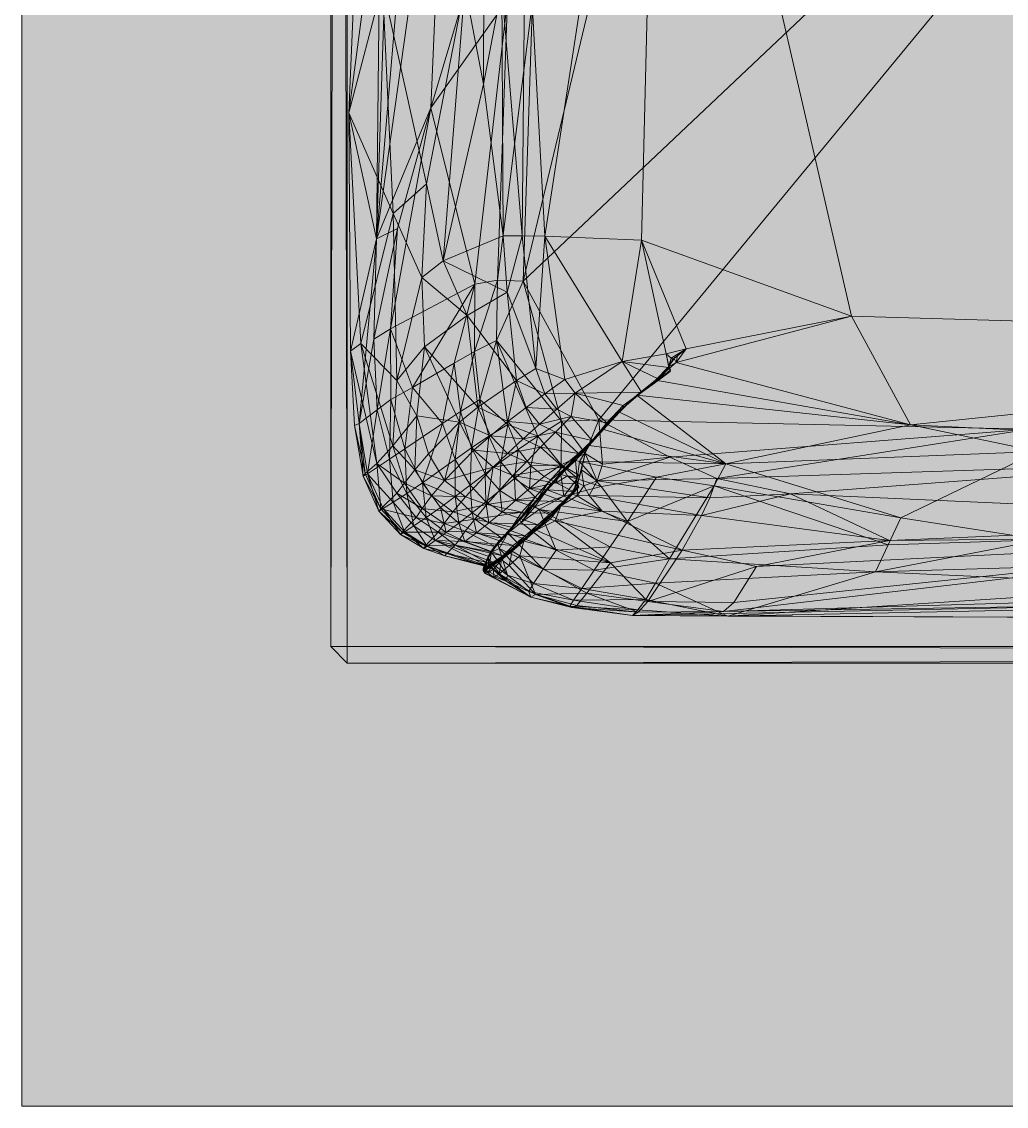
# Model space of a CAD drawing. Header units: millimetres. Extents: x 1.3 to 27.5, y 1.1 to 13.6.
# Drawn here: x 11.2393 to 11.4294, y 7.8497 to 8.059 of the extents above; entities that cross this region are included whole.
import ezdxf

# ---------------------------------------------------------------- set-up
doc = ezdxf.new("R2010")
doc.units = ezdxf.units.MM
doc.layers.get('0').update_dxf_attribs({"lineweight": 5})
doc.layers.add('U-00-Mueble-General', color=251, linetype='Continuous', lineweight=9)

# ---------------------------------------------------------------- blocks, each defined once
blk = doc.blocks.new('EQ-MUE-cama 2p')
blk.add_hatch(color=255).paths.add_polyline_path([(0.8, 0.05), (0.8, 1.95), (-0.8, 1.95), (-0.8, 0.05)])
blk.add_lwpolyline([(0.8, 0.05), (0.8, 1.95), (-0.8, 1.95), (-0.8, 0.05)], close=True)
blk = doc.blocks.new('cm3d07')
at = {"color": 28, "true_color": 0x2e150a}
mesh = blk.add_polyface(dxfattribs=at)
corners = [(89.647, -99.989, 28.135), (-97.915, -99.589, 28.535), (89.647, -99.989, 20.494), (-98.315, -99.589, 20.494), (-98.315, 120.3, 28.535), (90.047, 120.3, 20.094), (90.047, 79.208, 28.135), (-98.315, 79.208, 20.494), (-97.915, 79.208, 28.535), (89.647, 79.208, 20.094), (-177.915, 120.3, 28.535), (-177.915, 129.274, 28.535), (-177.915, 128.874, 0.113), (-177.915, 120.3, 20.094), (-177.915, 79.208, 20.494), (-177.915, 79.608, 28.535), (169.647, 120.3, 20.094), (169.647, 129.274, 20.494), (169.647, 120.3, 28.535), (169.647, 79.208, 28.135), (169.647, 79.608, 20.094), (90.047, 129.274, 88.135), (-98.315, 129.274, 88.135), (-178.315, 128.874, 88.135), (-177.915, 120.3, 88.135), (-98.315, 120.3, 88.135), (90.047, 120.3, 88.135), (170.047, 120.7, 88.135), (169.647, 129.274, 88.135), (90.047, -99.589, 28.135), (89.647, -99.589, 28.535), (-98.315, -99.589, 28.135), (-97.915, -99.989, 28.135), (89.647, -99.589, 20.094), (90.047, -99.589, 20.494), (90.047, 128.874, 0.113), (-97.915, -99.589, 20.094), (-97.915, -99.989, 20.494), (-98.315, 128.874, 0.113), (90.047, 79.608, 28.535), (89.647, 79.208, 28.535), (-98.315, 79.608, 20.094), (-97.915, 79.208, 20.094), (-98.315, 79.608, 28.535), (-98.315, 79.208, 28.135), (90.047, 79.608, 20.094), (90.047, 79.208, 20.494), (-178.315, 120.7, 28.535), (-178.315, 120.3, 28.135), (-178.315, 128.874, 20.494), (-178.315, 120.3, 20.494), (-178.315, 79.608, 20.494), (-177.915, 79.608, 20.094), (-178.315, 79.608, 28.135), (-177.915, 79.208, 28.135), (170.047, 120.3, 20.494), (169.647, 128.874, 0.113), (170.047, 128.874, 28.535), (170.047, 120.3, 28.135), (170.047, 120.7, 28.535), (170.047, 79.608, 28.135), (169.647, 79.608, 28.535), (170.047, 79.608, 20.494), (169.647, 79.208, 20.494), (90.047, 128.874, 88.535), (-98.315, 128.874, 88.535), (-177.915, 128.874, 88.535), (-177.915, 129.274, 88.135), (-177.915, 120.7, 88.535), (-178.315, 120.7, 88.135), (-98.315, 120.7, 88.535), (90.047, 120.7, 88.535), (169.647, 120.7, 88.535), (169.647, 120.3, 88.135), (169.647, 128.874, 88.535), (170.047, 128.874, 88.135), (90.047, 120.3, 0.413), (-98.315, 120.3, 0.413), (-177.915, 120.6, 0.113), (-178.315, 120.3, 0.937), (-178.315, 128.874, 0.513), (-177.915, 129.274, 0.513), (-98.315, 129.274, 0.513), (90.047, 129.274, 0.513), (169.647, 129.274, 0.513), (170.047, 128.874, 0.513), (170.047, 120.3, 0.937), (169.647, 120.3, 0.464), (90.047, 120.6, 0.113), (-98.315, 120.6, 0.113), (-177.915, 120.3, 0.464), (-178.315, 120.6, 0.513), (170.047, 120.6, 0.513), (169.647, 120.6, 0.113), (65.723, -62.665, 0.04), (60.023, -62.365, 0.04), (65.423, -62.365, 20.04), (59.723, -62.665, 20.04), (65.423, -68.365, 0.04), (59.723, -68.065, 0.04), (65.423, -68.365, 20.04), (59.723, -68.065, 20.04), (-68.852, -68.365, 0.04), (-74.552, -68.065, 0.04), (-74.252, -62.365, 0.04), (-68.552, -62.665, 0.04), (-68.552, -68.065, 20.04), (-68.852, -62.365, 20.04), (-74.552, -62.665, 20.04), (-74.252, -68.365, 20.04)]
mesh.append_faces([[corners[k] for k in face] for face in [(0, 29, 30), (1, 31, 32), (2, 33, 34), (3, 36, 37), (6, 39, 40), (7, 41, 42), (8, 43, 44), (9, 45, 46), (10, 47, 48), (12, 80, 81), (14, 51, 52), (15, 53, 54), (84, 85, 56), (18, 58, 59), (19, 60, 61), (20, 62, 63), (23, 66, 67), (24, 68, 69), (27, 72, 73), (28, 74, 75)]], dxfattribs={"color": 28})
mesh.append_faces([[corners[k] for k in face] for face in [(17, 92, 85)]], dxfattribs={"vtx0": -1, "color": 28})
mesh.append_faces([[corners[k] for k in face] for face in [(50, 80, 79)]], dxfattribs={"vtx0": -1, "vtx1": -1, "color": 28})
mesh.append_faces([[corners[k] for k in face] for face in [(49, 50, 47), (55, 17, 58), (39, 18, 8), (41, 13, 9), (49, 11, 82), (21, 82, 22), (82, 21, 83), (17, 55, 92), (98, 99, 95), (98, 95, 94), (100, 96, 97), (100, 97, 101), (94, 95, 97), (97, 96, 94), (102, 103, 104), (102, 104, 105), (106, 107, 108), (106, 108, 109), (105, 104, 108), (108, 107, 105)]], dxfattribs={"vtx0": -1, "vtx1": -1, "vtx2": -1, "color": 28})
mesh.append_faces([[corners[k] for k in face] for face in [(40, 8, 1), (50, 48, 47), (57, 59, 58), (48, 50, 51), (4, 43, 8), (5, 45, 9), (55, 58, 60), (70, 65, 66), (38, 89, 78), (13, 41, 52), (43, 4, 10), (88, 35, 56), (64, 71, 72), (18, 39, 61), (45, 5, 16), (82, 11, 67), (11, 47, 69), (59, 57, 75), (38, 82, 83), (83, 35, 38), (82, 38, 12), (35, 83, 84), (64, 21, 22), (22, 65, 64), (65, 22, 67), (25, 70, 68), (70, 25, 26), (26, 71, 70), (71, 26, 73), (21, 64, 74), (50, 49, 80), (21, 17, 84), (88, 76, 77), (77, 89, 88), (89, 77, 90), (76, 88, 93)]], dxfattribs={"vtx0": -1, "vtx2": -1, "color": 28})
mesh.append_faces([[corners[k] for k in face] for face in [(36, 42, 9), (11, 49, 47), (64, 65, 70), (70, 71, 64), (38, 35, 88), (88, 89, 38), (17, 57, 58), (18, 4, 8), (40, 39, 8), (13, 5, 9), (42, 41, 9), (57, 17, 21), (67, 22, 82), (10, 4, 25), (4, 18, 26), (26, 25, 4), (73, 26, 18), (21, 28, 57), (5, 13, 77), (77, 76, 5), (90, 77, 13), (79, 90, 13), (82, 81, 49), (84, 83, 21), (55, 16, 87), (16, 5, 76), (76, 87, 16)]], dxfattribs={"vtx1": -1, "vtx2": -1, "color": 28})
mesh.append_faces([[corners[k] for k in face] for face in [(1, 30, 40), (9, 33, 36), (34, 46, 6), (6, 29, 34), (32, 37, 2), (2, 0, 32), (51, 53, 48), (60, 62, 55), (3, 31, 44), (44, 7, 3), (66, 68, 70), (78, 12, 38), (7, 44, 54), (54, 14, 7), (10, 15, 43), (56, 93, 88), (72, 74, 64), (6, 46, 63), (63, 19, 6), (16, 20, 45), (69, 23, 11), (25, 24, 10), (75, 27, 59), (30, 29, 6), (6, 40, 30), (1, 32, 0), (0, 30, 1), (33, 2, 37), (37, 36, 33), (36, 3, 7), (7, 42, 36), (29, 0, 2), (2, 34, 29), (3, 37, 32), (32, 31, 3), (8, 44, 31), (31, 1, 8), (9, 46, 34), (34, 33, 9), (80, 12, 78), (78, 91, 80), (50, 13, 52), (52, 51, 50), (51, 14, 54), (54, 53, 51), (53, 15, 10), (10, 48, 53), (12, 81, 82), (41, 7, 14), (14, 52, 41), (44, 43, 15), (15, 54, 44), (92, 93, 56), (56, 85, 92), (58, 18, 61), (61, 60, 58), (60, 19, 63), (63, 62, 60), (62, 20, 16), (16, 55, 62), (84, 56, 35), (39, 6, 19), (19, 61, 39), (46, 45, 20), (20, 63, 46), (67, 66, 65), (66, 23, 69), (69, 68, 66), (68, 24, 25), (73, 72, 71), (72, 27, 75), (75, 74, 72), (74, 28, 21), (23, 67, 11), (47, 10, 24), (24, 69, 47), (18, 59, 27), (27, 73, 18), (28, 75, 57), (13, 50, 79), (80, 91, 79), (81, 80, 49), (85, 84, 17), (55, 86, 92), (87, 86, 55), (90, 78, 89), (78, 90, 79), (79, 91, 78), (92, 86, 87), (87, 93, 92), (93, 87, 76), (98, 94, 96), (96, 100, 98), (95, 99, 101), (101, 97, 95), (99, 98, 100), (100, 101, 99), (102, 105, 107), (107, 106, 102), (104, 103, 109), (109, 108, 104), (103, 102, 106), (106, 109, 103)]], dxfattribs={"vtx2": -1, "color": 28})
at = {"color": 250, "true_color": 0x1c2122}
mesh = blk.add_polyface(dxfattribs=at)
corners = [(76.067, -19.141, 54.504), (64.406, -19.107, 53.766), (82.586, -40.116, 53.833), (53.991, -45.236, 53.747), (54.001, -13.818, 54.622), (54.01, -8.596, 54.153), (20.698, -18.506, 54.154), (50.384, -8.567, 54.735), (50.398, -3.356, 54.339), (50.37, -13.781, 54.441), (39.249, -24.032, 53.81), (9.664, -23.689, 54.734), (9.756, -13.339, 54.469), (6.275, 2.108, 54.142), (-1.103, -8.26, 55.065), (84.342, -29.639, 53.125), (83.49, -24.392, 53.482), (83.23, -3.456, 53.443), (83.141, 6.989, 53.496), (84.874, -50.505, 52.91), (84.918, -40.118, 52.902), (85.404, -29.647, 52.302), (84.953, -24.396, 52.771), (84.918, -19.154, 52.881), (84.743, -8.685, 52.927), (85.197, -3.458, 52.53), (85.382, -40.123, 52.437), (86.155, -29.661, 51.222), (85.401, -19.157, 52.462), (85.333, -13.919, 52.515), (85.641, -3.46, 52.016), (83.404, -19.453, 27.463), (85.177, -30.037, 27.756), (85.048, -45.905, 27.777), (85.697, -40.623, 28.06), (85.779, -30.034, 28.02), (85.791, -24.738, 28.027), (86.228, -19.443, 28.428), (85.494, -8.878, 28.119), (83.315, -51.167, 27.436), (-52.539, 43.888, 26.999), (82.292, -66.461, 27.353), (61.638, -92.044, 27.354)]
mesh.append_faces([[corners[k] for k in face] for face in [(0, 1, 2), (1, 3, 2), (10, 3, 4), (10, 11, 3), (8, 12, 6), (13, 12, 8), (22, 16, 15), (15, 21, 22), (24, 16, 23), (16, 24, 17), (25, 17, 24), (26, 27, 21), (40, 41, 42)]], dxfattribs={"vtx0": -1, "vtx1": -1, "vtx2": -1, "color": 250})
mesh.append_faces([[corners[k] for k in face] for face in [(9, 6, 10), (6, 12, 11), (15, 16, 2), (0, 16, 17), (2, 19, 20), (21, 15, 20), (16, 22, 23), (26, 20, 19), (20, 26, 21), (21, 27, 28), (22, 21, 28), (28, 23, 22), (29, 24, 23), (23, 28, 29), (24, 29, 25), (32, 35, 34), (35, 32, 36), (31, 36, 32), (31, 37, 36)]], dxfattribs={"vtx0": -1, "vtx2": -1, "color": 250})
mesh.append_faces([[corners[k] for k in face] for face in [(1, 4, 3), (7, 6, 9), (4, 9, 10), (10, 6, 11), (2, 16, 0), (17, 18, 0), (20, 15, 2), (39, 31, 33), (39, 41, 40), (31, 39, 40)]], dxfattribs={"vtx1": -1, "vtx2": -1, "color": 250})
mesh.append_faces([[corners[k] for k in face] for face in [(4, 1, 5), (6, 7, 8), (5, 8, 7), (9, 4, 5), (5, 7, 9), (13, 14, 12), (25, 29, 30), (31, 32, 33), (34, 33, 32), (31, 38, 37)]], dxfattribs={"vtx2": -1, "color": 250})
mesh = blk.add_polyface(dxfattribs=at)
corners = [(82.948, -75.103, 53.947), (61.098, -70.145, 53.794), (61.113, -74.486, 54.31), (84.405, -83.134, 53.659), (84.18, -93.522, 53.679), (84.781, -65.496, 52.692), (76.148, -60.788, 54.318), (85.218, -79.027, 53.025), (85.594, -90.675, 53.395), (84.934, -74.781, 52.898), (85.176, -70.222, 52.313), (84.236, -70.264, 53.115), (85.967, -88.898, 53.075), (87.089, -86.512, 51.396), (86.595, -74.813, 50.499), (85.18, -65.489, 52.307), (85.51, -65.494, 51.82), (85.85, -70.247, 51.219), (85.82, -65.505, 51.177), (86.144, -65.52, 50.347), (86.979, -74.855, 49.48), (87.718, -89.717, 50.518), (87.265, -70.409, 46.921), (88.805, -90.51, 46.844), (88.63, -79.355, 38.886), (88.225, -70.722, 40.526), (88.196, -79.232, 32.606), (88.68, -79.169, 34.044), (88.913, -90.409, 35.797), (88.954, -79.178, 35.627), (88.914, -66.118, 33.975), (89.073, -66.072, 35.52), (87.737, -83.031, 31.332), (87.847, -86.846, 31.369), (87.074, -82.832, 30.323), (85.991, -71.008, 28.484), (84.94, -82.92, 28.041), (86.542, -86.235, 29.436), (85.365, -75.444, 28.014), (84.301, -86.005, 27.696), (84.614, -79.54, 27.825), (82.292, -66.461, 27.353), (81.679, -87.428, 27.359), (61.638, -92.044, 27.354), (88.899, -92.706, 37.415)]
mesh.append_faces([[corners[k] for k in face] for face in [(9, 14, 10), (15, 5, 10), (17, 10, 14), (32, 34, 26)]], dxfattribs={"vtx0": -1, "vtx1": -1, "vtx2": -1, "color": 250})
mesh.append_faces([[corners[k] for k in face] for face in [(3, 2, 4), (2, 3, 0), (7, 3, 8), (7, 0, 3), (0, 7, 9), (0, 9, 11), (0, 11, 5), (12, 13, 14), (14, 7, 12), (14, 9, 7), (16, 15, 10), (18, 16, 10), (10, 17, 18), (19, 18, 17), (20, 13, 21), (23, 24, 25), (26, 27, 28), (27, 29, 28), (29, 27, 30), (34, 32, 33), (35, 30, 26), (36, 39, 40), (39, 42, 41), (43, 41, 42), (25, 22, 20), (29, 24, 44), (24, 29, 31)]], dxfattribs={"vtx0": -1, "vtx2": -1, "color": 250})
mesh.append_faces([[corners[k] for k in face] for face in [(11, 10, 5), (17, 22, 19), (38, 26, 34), (25, 20, 23)]], dxfattribs={"vtx1": -1, "vtx2": -1, "color": 250})
mesh.append_faces([[corners[k] for k in face] for face in [(0, 1, 2), (5, 6, 0), (10, 11, 9), (20, 14, 13), (14, 20, 22), (22, 17, 14), (30, 31, 29), (26, 30, 27), (32, 26, 33), (36, 34, 37), (34, 36, 38), (26, 38, 35), (36, 40, 38), (41, 38, 40), (40, 39, 41), (41, 35, 38), (25, 24, 31)]], dxfattribs={"vtx2": -1, "color": 250})
mesh = blk.add_polyface(dxfattribs=at)
corners = [(80.83, -95.348, 53.383), (61.113, -74.486, 54.31), (71.149, -93.024, 53.541), (84.18, -93.522, 53.679), (64.409, -93.197, 53.047), (82.768, -92.956, 27.562), (79.846, -92.49, 27.436), (82.589, -91.894, 27.464), (83.586, -92.603, 27.728), (83.223, -92.154, 27.574), (84.301, -86.005, 27.696), (82.799, -91.654, 27.467), (81.679, -87.428, 27.359), (82.468, -91.413, 27.421), (61.638, -92.044, 27.354), (83.206, -92.056, 27.586), (82.913, -91.831, 27.514), (82.973, -91.793, 27.517), (82.636, -91.619, 27.432), (82.698, -91.7, 27.439), (82.712, -91.733, 27.445), (82.691, -91.774, 27.452), (82.914, -91.823, 27.489), (83.009, -91.796, 27.517), (83.22, -92.12, 27.578), (83.228, -92.088, 27.584), (83.557, -92.564, 27.732), (83.54, -92.526, 27.734), (83.95, -93.003, 27.957), (83.922, -92.967, 27.958), (82.899, -91.837, 27.482), (83.572, -92.595, 27.729), (83.973, -93.027, 27.955), (83.508, -92.495, 27.735), (83.881, -92.936, 27.958), (83.831, -92.933, 27.958), (83.994, -93.024, 27.953)]
mesh.append_faces([[corners[k] for k in face] for face in [(0, 1, 2), (13, 7, 6), (13, 6, 12), (7, 22, 16)]], dxfattribs={"vtx0": -1, "vtx1": -1, "vtx2": -1, "color": 250})
mesh.append_faces([[corners[k] for k in face] for face in [(1, 0, 3), (1, 4, 2), (12, 6, 14), (15, 16, 17), (13, 20, 21), (13, 21, 7), (22, 23, 17), (22, 17, 16), (22, 24, 25), (24, 22, 30)]], dxfattribs={"vtx0": -1, "vtx2": -1, "color": 250})
mesh.append_faces([[corners[k] for k in face] for face in [(5, 6, 7), (10, 11, 12), (13, 18, 20), (24, 26, 27), (29, 27, 26), (28, 26, 31), (9, 31, 26), (15, 5, 16), (19, 18, 11)]], dxfattribs={"vtx1": -1, "vtx2": -1, "color": 250})
mesh.append_faces([[corners[k] for k in face] for face in [(8, 9, 10), (11, 10, 9), (11, 13, 12), (18, 19, 20), (7, 21, 22), (25, 23, 22), (27, 25, 24), (26, 28, 29), (5, 7, 16), (20, 19, 30), (31, 32, 28), (26, 24, 9), (30, 9, 24), (25, 15, 23), (15, 25, 27), (27, 33, 15), (33, 27, 29), (29, 34, 33), (5, 15, 33), (33, 34, 35), (15, 17, 23), (21, 20, 30), (30, 22, 21), (8, 36, 32), (32, 31, 8), (8, 31, 9), (18, 13, 11), (9, 30, 11), (11, 30, 19)]], dxfattribs={"vtx2": -1, "color": 250})
mesh = blk.add_polyface(dxfattribs=at)
corners = [(84.18, -93.522, 53.679), (85.08, -91.805, 53.609), (84.405, -83.134, 53.659), (85.652, -93.56, 53.265), (86.001, -93.758, 52.95), (86.058, -90.844, 53.065), (85.594, -90.675, 53.395), (85.967, -88.898, 53.075), (85.218, -79.027, 53.025), (86.385, -93.437, 52.533), (87.324, -91.509, 51.33), (86.489, -91.045, 52.617), (87.089, -86.512, 51.396), (87.718, -89.717, 50.518), (88.565, -92.342, 48.177), (87.627, -93.238, 50.379), (88.588, -90.261, 48.234), (86.979, -74.855, 49.48), (88.805, -90.51, 46.844), (88.818, -92.575, 46.791), (88.899, -92.706, 37.415), (88.63, -79.355, 38.886), (88.122, -92.151, 32.895), (88.515, -92.388, 34.342), (88.25, -93.93, 34.394), (88.762, -92.578, 35.862), (88.913, -90.409, 35.797), (87.847, -86.846, 31.369), (88.196, -79.232, 32.606), (87.24, -93.247, 31.697), (86.63, -92.833, 30.63), (87.533, -91.816, 31.596), (87.807, -93.633, 32.97), (87.198, -86.538, 30.278), (87.074, -82.832, 30.323), (85.564, -92.132, 29.066), (85.787, -93.468, 29.841), (85.772, -90.735, 28.936), (86.542, -86.235, 29.436), (85.243, -90.454, 28.399), (85.182, -93.984, 29.211), (84.798, -93.753, 28.677), (84.416, -93.405, 28.265), (84.94, -82.92, 28.041), (84.301, -86.005, 27.696), (83.586, -92.603, 27.728), (88.954, -79.178, 35.627), (83.994, -93.024, 27.953)]
mesh.append_faces([[corners[k] for k in face] for face in [(3, 4, 5), (10, 14, 13), (39, 45, 44)]], dxfattribs={"vtx0": -1, "vtx1": -1, "vtx2": -1, "color": 250})
mesh.append_faces([[corners[k] for k in face] for face in [(5, 6, 3), (1, 3, 6), (6, 5, 7), (6, 7, 8), (4, 9, 11), (12, 7, 11), (14, 10, 15), (18, 17, 16), (18, 20, 21), (22, 26, 23), (26, 22, 27), (35, 30, 36), (30, 35, 37), (37, 31, 30), (31, 37, 33), (39, 35, 40), (40, 41, 39), (45, 39, 47)]], dxfattribs={"vtx0": -1, "vtx2": -1, "color": 250})
mesh.append_faces([[corners[k] for k in face] for face in [(11, 5, 4), (11, 10, 12), (13, 12, 10), (16, 13, 14), (28, 26, 27), (39, 44, 43), (19, 20, 18)]], dxfattribs={"vtx1": -1, "vtx2": -1, "color": 250})
mesh.append_faces([[corners[k] for k in face] for face in [(0, 1, 2), (6, 2, 1), (9, 10, 11), (5, 11, 7), (13, 16, 17), (18, 16, 14), (14, 19, 18), (22, 23, 24), (25, 23, 26), (29, 30, 31), (32, 29, 31), (31, 22, 32), (33, 27, 31), (22, 31, 27), (27, 33, 34), (33, 37, 38), (33, 38, 34), (41, 42, 39), (39, 37, 35), (39, 38, 37), (38, 39, 43), (20, 25, 26), (20, 26, 46), (47, 39, 42)]], dxfattribs={"vtx2": -1, "color": 250})
mesh = blk.add_polyface(dxfattribs=at)
corners = [(86.385, -93.437, 52.533), (86.614, -94.572, 51.914), (87.324, -91.509, 51.33), (87.627, -93.238, 50.379), (87.109, -95.33, 50.308), (87.46, -95.427, 49.258), (88.363, -93.809, 48.112), (88.391, -95.052, 46.693), (88.565, -92.342, 48.177), (88.66, -94.05, 46.73), (88.704, -94.17, 45.271), (88.459, -95.165, 45.238), (88.818, -92.575, 46.791), (88.319, -95.209, 37.413), (88.674, -94.224, 37.438), (88.25, -93.93, 34.394), (88.533, -94.13, 35.898), (88.124, -95.095, 35.874), (87.78, -94.864, 34.379), (87.807, -93.633, 32.97), (87.323, -94.553, 32.983), (88.122, -92.151, 32.895), (88.515, -92.388, 34.342), (88.762, -92.578, 35.862), (87.24, -93.247, 31.697), (86.339, -94.962, 31.752), (86.63, -92.833, 30.63), (86.02, -94.368, 30.725), (88.899, -92.706, 37.415), (86.815, -95.027, 51.194), (86.53, -94.722, 51.918), (86.505, -94.694, 51.918), (86.787, -95.001, 51.195), (86.238, -94.426, 52.485), (86.22, -94.398, 52.481), (86.553, -94.73, 51.917), (86.256, -94.436, 52.488), (86.84, -95.033, 51.192), (86.752, -94.98, 51.196), (86.47, -94.672, 51.918), (86.189, -94.375, 52.477), (86.427, -94.682, 51.917), (86.71, -94.992, 51.196), (86.579, -94.695, 51.915)]
mesh.append_faces([[corners[k] for k in face] for face in [(0, 1, 2), (1, 0, 36)]], dxfattribs={"vtx0": -1, "vtx1": -1, "vtx2": -1, "color": 250})
mesh.append_faces([[corners[k] for k in face] for face in [(30, 35, 36), (36, 33, 30), (29, 37, 35), (35, 30, 29), (38, 32, 31), (31, 39, 38), (39, 31, 34), (34, 40, 39), (4, 3, 37), (1, 37, 3), (37, 1, 43)]], dxfattribs={"vtx0": -1, "vtx2": -1, "color": 250})
mesh.append_faces([[corners[k] for k in face] for face in [(4, 5, 3), (6, 3, 5), (9, 10, 12), (28, 12, 10), (29, 30, 31), (31, 32, 29), (30, 33, 34), (34, 31, 30)]], dxfattribs={"vtx1": -1, "vtx2": -1, "color": 250})
mesh.append_faces([[corners[k] for k in face] for face in [(1, 3, 2), (5, 7, 6), (3, 6, 8), (9, 6, 7), (10, 9, 7), (7, 11, 10), (6, 9, 12), (12, 8, 6), (11, 13, 14), (15, 16, 17), (17, 18, 15), (19, 15, 18), (18, 20, 19), (15, 19, 21), (16, 15, 22), (22, 23, 16), (24, 19, 20), (20, 25, 24), (26, 24, 25), (25, 27, 26), (14, 10, 11), (10, 14, 28), (16, 14, 13), (13, 17, 16), (14, 16, 23), (23, 28, 14), (41, 39, 40), (42, 38, 39), (39, 41, 42), (35, 43, 36), (43, 35, 37), (36, 43, 1)]], dxfattribs={"vtx2": -1, "color": 250})
mesh = blk.add_polyface(dxfattribs=at)
corners = [(85.251, -93.434, 53.479), (85.08, -91.805, 53.609), (84.18, -93.522, 53.679), (85.291, -95.164, 52.907), (85.266, -94.428, 53.221), (84.573, -94.991, 53.237), (85.543, -94.836, 52.908), (85.652, -93.56, 53.265), (85.787, -93.468, 29.841), (85.6, -94.04, 29.881), (85.182, -93.984, 29.211), (85.564, -92.132, 29.066), (85.527, -94.276, 53.145), (85.561, -94.069, 53.236), (85.522, -93.988, 53.295), (84.993, -93.852, 53.478), (85.389, -93.938, 53.354), (85.7, -94.55, 52.89), (85.356, -94.34, 29.896), (85.723, -94.671, 30.738), (85.677, -94.728, 30.737), (85.31, -94.398, 29.894), (84.994, -94.012, 29.216), (84.751, -93.754, 28.68), (85.113, -94.089, 29.215), (85.082, -94.051, 29.216), (84.72, -93.718, 28.681), (85.475, -94.418, 29.894), (85.444, -94.379, 29.895), (85.809, -94.709, 30.738), (85.723, -94.072, 53.041), (85.526, -95.594, 30.719), (84.837, -94.926, 29.185), (85.189, -95.269, 29.869), (85.701, -94.027, 53.174), (85.841, -94.748, 30.736), (85.501, -94.436, 29.893), (85.138, -94.107, 29.214), (84.776, -93.773, 28.679), (84.679, -93.684, 28.682), (85.042, -94.016, 29.217), (85.403, -94.344, 29.896), (85.77, -94.675, 30.738), (85.726, -94.041, 53.139), (85.162, -94.083, 29.212), (84.798, -93.753, 28.677), (85.775, -93.881, 53.155)]
mesh.append_faces([[corners[k] for k in face] for face in [(15, 14, 16)]], dxfattribs={"vtx0": -1, "color": 250})
mesh.append_faces([[corners[k] for k in face] for face in [(15, 4, 14)]], dxfattribs={"vtx0": -1, "vtx1": -1, "vtx2": -1, "color": 250})
mesh.append_faces([[corners[k] for k in face] for face in [(7, 1, 0), (8, 9, 10), (4, 12, 13), (4, 13, 14), (32, 21, 33), (39, 26, 25), (25, 40, 39), (40, 25, 28), (28, 41, 40), (41, 28, 29), (16, 46, 7), (9, 36, 44)]], dxfattribs={"vtx0": -1, "vtx2": -1, "color": 250})
mesh.append_faces([[corners[k] for k in face] for face in [(0, 15, 7)]], dxfattribs={"vtx1": -1, "color": 250})
mesh.append_faces([[corners[k] for k in face] for face in [(17, 12, 4), (23, 24, 25), (25, 26, 23), (24, 27, 28), (28, 25, 24), (29, 28, 27), (13, 12, 30), (35, 27, 36), (37, 36, 27), (27, 24, 37), (38, 37, 24), (24, 23, 38), (41, 42, 19), (15, 16, 7)]], dxfattribs={"vtx1": -1, "vtx2": -1, "color": 250})
mesh.append_faces([[corners[k] for k in face] for face in [(0, 1, 2), (3, 4, 5), (4, 3, 6), (8, 10, 11), (4, 6, 17), (18, 19, 20), (20, 21, 18), (22, 18, 21), (21, 20, 31), (16, 14, 34), (30, 12, 17), (32, 22, 21), (19, 18, 41), (40, 41, 18), (18, 22, 40), (39, 40, 22), (14, 13, 43), (36, 37, 44), (45, 44, 37), (37, 38, 45), (16, 34, 46), (44, 10, 9), (10, 44, 45)]], dxfattribs={"vtx2": -1, "color": 250})
mesh = blk.add_polyface(dxfattribs=at)
corners = [(84.214, -94.425, 53.483), (84.18, -93.522, 53.679), (80.83, -95.348, 53.383), (84.993, -93.852, 53.478), (85.251, -93.434, 53.479), (67.713, -94.969, 52.404), (71.149, -93.024, 53.541), (64.409, -93.197, 53.047), (74.089, -95.12, 53.031), (84.573, -94.991, 53.237), (85.266, -94.428, 53.221), (83.884, -95.276, 28.623), (83.552, -94.824, 28.238), (83.92, -94.535, 28.245), (84.281, -94.949, 28.639), (84.473, -94.565, 28.655), (84.837, -94.926, 29.185), (84.641, -95.349, 29.163), (84.096, -94.185, 28.254), (61.638, -92.044, 27.354), (71.146, -95.287, 28.099), (64.96, -95.125, 28.048), (79.745, -94.823, 27.862), (83.205, -94.344, 27.94), (82.937, -95.039, 28.232), (82.768, -92.956, 27.562), (83.538, -94.089, 27.945), (79.846, -92.49, 27.436), (83.95, -93.003, 27.957), (84.371, -93.398, 28.268), (84.339, -93.362, 28.269), (83.922, -92.967, 27.958), (84.751, -93.754, 28.68), (84.72, -93.718, 28.681), (84.395, -93.418, 28.266), (84.776, -93.773, 28.679), (83.973, -93.027, 27.955), (83.881, -92.936, 27.958), (84.298, -93.331, 28.269), (84.679, -93.684, 28.682), (84.994, -94.012, 29.216), (84.251, -93.328, 28.269), (83.831, -92.933, 27.958), (83.508, -92.495, 27.735), (84.416, -93.405, 28.265), (84.798, -93.753, 28.677), (83.994, -93.024, 27.953)]
mesh.append_faces([[corners[k] for k in face] for face in [(19, 20, 21), (20, 19, 22), (24, 22, 23), (22, 25, 23), (27, 22, 19), (22, 27, 25), (33, 39, 38), (26, 42, 41)]], dxfattribs={"vtx0": -1, "vtx2": -1, "color": 250})
mesh.append_faces([[corners[k] for k in face] for face in [(3, 0, 10), (28, 29, 30), (29, 32, 33), (33, 30, 29), (34, 35, 32), (32, 29, 34), (36, 34, 29)]], dxfattribs={"vtx1": -1, "vtx2": -1, "color": 250})
mesh.append_faces([[corners[k] for k in face] for face in [(0, 1, 2), (1, 0, 3), (1, 3, 4), (5, 6, 7), (6, 5, 8), (8, 2, 6), (0, 9, 10), (11, 12, 13), (13, 14, 11), (15, 16, 17), (17, 14, 15), (18, 15, 14), (14, 13, 18), (23, 12, 24), (12, 23, 26), (26, 13, 12), (26, 18, 13), (25, 26, 23), (30, 31, 28), (29, 28, 36), (37, 31, 30), (30, 38, 37), (38, 30, 33), (40, 16, 15), (15, 39, 40), (39, 15, 18), (18, 41, 39), (41, 18, 26), (26, 43, 42), (43, 26, 25), (39, 41, 38), (37, 38, 41), (41, 42, 37), (44, 45, 35), (35, 34, 44), (46, 44, 34), (34, 36, 46)]], dxfattribs={"vtx2": -1, "color": 250})
mesh = blk.add_polyface(dxfattribs=at)
corners = [(85.6, -94.04, 29.881), (85.787, -93.468, 29.841), (86.02, -94.368, 30.725), (86.63, -92.833, 30.63), (85.836, -95.194, 52.481), (85.7, -94.55, 52.89), (85.543, -94.836, 52.908), (85.773, -94.015, 53.037), (85.723, -94.072, 53.041), (85.905, -94.138, 52.859), (85.677, -94.728, 30.737), (85.723, -94.671, 30.738), (86.092, -95.004, 31.756), (86.047, -95.058, 31.755), (85.475, -94.418, 29.894), (85.841, -94.748, 30.736), (85.809, -94.709, 30.738), (86.169, -95.04, 31.754), (86.238, -94.426, 52.485), (85.956, -94.178, 52.895), (85.961, -94.152, 52.874), (86.22, -94.398, 52.481), (85.726, -94.041, 53.139), (85.8, -94.024, 53.07), (85.804, -94.006, 53.044), (85.561, -94.069, 53.236), (85.961, -94.185, 52.907), (85.701, -94.027, 53.174), (86.256, -94.436, 52.488), (85.87, -94.765, 30.735), (86.239, -95.097, 31.752), (85.501, -94.436, 29.893), (85.77, -94.675, 30.738), (85.403, -94.344, 29.896), (86.133, -95.009, 31.755), (86.189, -94.375, 52.477), (85.943, -94.13, 52.863), (86.147, -94.383, 52.476), (86.125, -95.532, 51.917), (86.427, -94.682, 51.917), (85.522, -93.988, 53.295), (85.775, -93.881, 53.155), (86.01, -94.044, 52.91), (86.001, -93.758, 52.95), (85.652, -93.56, 53.265), (86.385, -93.437, 52.533), (86.282, -95.069, 31.752), (86.339, -94.962, 31.752)]
mesh.append_faces([[corners[k] for k in face] for face in [(0, 1, 2), (25, 8, 23), (9, 5, 4)]], dxfattribs={"vtx0": -1, "vtx1": -1, "vtx2": -1, "color": 250})
mesh.append_faces([[corners[k] for k in face] for face in [(2, 1, 3), (4, 5, 6), (18, 28, 26), (15, 29, 30), (16, 32, 33), (32, 16, 17), (17, 34, 32), (35, 21, 20), (5, 9, 8), (9, 36, 24), (36, 9, 37), (11, 32, 34), (34, 12, 11), (43, 44, 41), (45, 43, 42), (2, 29, 31), (31, 0, 2)]], dxfattribs={"vtx0": -1, "vtx2": -1, "color": 250})
mesh.append_faces([[corners[k] for k in face] for face in [(22, 25, 23)]], dxfattribs={"vtx1": -1, "color": 250})
mesh.append_faces([[corners[k] for k in face] for face in [(14, 15, 16), (17, 16, 15), (20, 21, 18), (8, 7, 23), (31, 29, 15), (42, 28, 45), (46, 29, 2)]], dxfattribs={"vtx1": -1, "vtx2": -1, "color": 250})
mesh.append_faces([[corners[k] for k in face] for face in [(7, 8, 9), (10, 11, 12), (12, 13, 10), (18, 19, 20), (19, 22, 23), (23, 20, 19), (7, 24, 23), (19, 26, 27), (27, 22, 19), (26, 19, 18), (20, 36, 35), (36, 20, 23), (23, 24, 36), (4, 37, 9), (38, 39, 37), (24, 7, 9), (37, 35, 36), (35, 37, 39), (22, 27, 40), (41, 42, 43), (27, 26, 42), (42, 41, 27), (28, 42, 26), (2, 47, 46)]], dxfattribs={"vtx2": -1, "color": 250})
mesh = blk.add_polyface(dxfattribs=at)
corners = [(80.83, -95.348, 53.383), (80.806, -95.967, 53.06), (82.268, -95.988, 53.02), (84.214, -94.425, 53.483), (84.295, -95.718, 52.926), (84.573, -94.991, 53.237), (82.813, -97.009, 52.037), (82.534, -96.52, 52.59), (80.903, -96.51, 52.618), (83.686, -96.396, 52.536), (83.974, -96.857, 51.983), (84.855, -96.593, 51.938), (84.575, -96.175, 52.493), (81.987, -98.548, 49.539), (83.401, -98.015, 50.51), (84.27, -97.291, 51.286), (84.876, -98.202, 49.416), (82.234, -98.953, 48.348), (79.565, -98.382, 49.54), (83.939, -98.868, 48.293), (83.692, -98.539, 49.494), (84.266, -99.303, 45.475), (79.809, -98.884, 48.368), (84.084, -97.915, 32.845), (84.804, -98.494, 35.658), (83.232, -98.392, 34.102), (82.419, -97.727, 31.591), (80.743, -97.794, 31.496), (79.2, -98.483, 33.974), (80.34, -97.28, 30.524), (81.663, -96.699, 29.784), (84.237, -96.884, 30.666), (83.232, -95.506, 28.616), (83.873, -96.439, 29.812), (84.223, -95.715, 29.145), (84.561, -96.137, 29.834), (81.099, -95.734, 28.606), (79.738, -95.368, 28.146), (82.937, -95.039, 28.232), (83.884, -95.276, 28.623), (83.552, -94.824, 28.238), (84.281, -94.949, 28.639), (82.521, -99.515, 42.248), (84.312, -99.419, 43.895), (85.474, -99.158, 42.223), (82.334, -99.261, 38.809), (85.236, -98.878, 38.871)]
mesh.append_faces([[corners[k] for k in face] for face in [(3, 2, 5), (42, 21, 22), (25, 45, 28)]], dxfattribs={"vtx0": -1, "vtx1": -1, "vtx2": -1, "color": 250})
mesh.append_faces([[corners[k] for k in face] for face in [(0, 1, 2), (2, 3, 0), (1, 8, 7), (8, 13, 14), (23, 24, 25), (25, 26, 23), (27, 25, 28), (30, 26, 27), (25, 27, 26), (26, 30, 33), (36, 37, 38), (21, 42, 43), (45, 25, 24)]], dxfattribs={"vtx0": -1, "vtx2": -1, "color": 250})
mesh.append_faces([[corners[k] for k in face] for face in [(4, 5, 2), (43, 42, 44), (42, 45, 46), (24, 46, 45)]], dxfattribs={"vtx1": -1, "vtx2": -1, "color": 250})
mesh.append_faces([[corners[k] for k in face] for face in [(6, 7, 8), (7, 2, 1), (9, 4, 2), (2, 7, 9), (10, 9, 7), (7, 6, 10), (9, 10, 11), (4, 9, 12), (14, 6, 8), (15, 10, 6), (6, 14, 15), (16, 15, 14), (17, 13, 18), (13, 17, 19), (19, 20, 13), (20, 14, 13), (14, 20, 16), (21, 17, 22), (21, 19, 17), (27, 29, 30), (23, 26, 31), (32, 33, 30), (33, 31, 26), (34, 35, 33), (33, 32, 34), (36, 30, 29), (38, 32, 36), (30, 36, 32), (39, 34, 32), (40, 39, 32), (32, 38, 40), (34, 39, 41)]], dxfattribs={"vtx2": -1, "color": 250})
mesh = blk.add_polyface(dxfattribs=at)
corners = [(84.573, -94.991, 53.237), (84.295, -95.718, 52.926), (84.894, -95.47, 52.907), (85.291, -95.164, 52.907), (84.855, -96.593, 51.938), (84.575, -96.175, 52.493), (83.686, -96.396, 52.536), (85.193, -95.887, 52.474), (85.479, -96.266, 51.917), (85.884, -95.908, 51.915), (85.593, -95.552, 52.476), (85.836, -95.194, 52.481), (85.543, -94.836, 52.908), (86.125, -95.532, 51.917), (85.758, -96.629, 51.215), (86.421, -96.575, 50.335), (86.159, -96.246, 51.206), (86.403, -95.857, 51.201), (86.396, -97.042, 34.288), (86.033, -96.739, 32.937), (86.223, -96.225, 32.932), (85.646, -97.245, 32.93), (84.91, -96.539, 30.696), (85.323, -96.07, 30.713), (85.526, -95.594, 30.719), (84.561, -96.137, 29.834), (84.237, -96.884, 30.666), (83.873, -96.439, 29.812), (84.223, -95.715, 29.145), (84.641, -95.349, 29.163), (84.989, -95.722, 29.854), (85.189, -95.269, 29.869), (84.837, -94.926, 29.185), (84.281, -94.949, 28.639), (86.047, -95.058, 31.755), (86.092, -95.004, 31.756), (86.447, -95.33, 32.947), (86.409, -95.377, 32.946), (85.841, -94.748, 30.736), (86.203, -95.078, 31.753), (86.169, -95.04, 31.754), (86.507, -95.363, 32.942), (85.677, -94.728, 30.737), (85.31, -94.398, 29.894), (86.239, -95.097, 31.752), (86.595, -95.423, 32.944), (86.133, -95.009, 31.755), (86.477, -95.335, 32.945), (86.147, -94.383, 52.476), (86.427, -94.682, 51.917), (86.282, -95.069, 31.752), (85.87, -94.765, 30.735)]
mesh.append_faces([[corners[k] for k in face] for face in [(34, 20, 24), (39, 44, 45), (44, 39, 38), (46, 40, 41), (41, 47, 46), (35, 46, 47), (47, 36, 35), (50, 44, 51)]], dxfattribs={"vtx0": -1, "vtx2": -1, "color": 250})
mesh.append_faces([[corners[k] for k in face] for face in [(19, 23, 20), (24, 20, 23), (38, 39, 40), (41, 40, 39), (34, 37, 20)]], dxfattribs={"vtx1": -1, "vtx2": -1, "color": 250})
mesh.append_faces([[corners[k] for k in face] for face in [(0, 1, 2), (0, 2, 3), (4, 5, 6), (7, 2, 1), (1, 5, 7), (8, 7, 5), (5, 4, 8), (7, 8, 9), (9, 10, 7), (2, 7, 10), (10, 3, 2), (11, 12, 3), (3, 10, 11), (13, 11, 10), (10, 9, 13), (14, 8, 4), (15, 16, 14), (8, 14, 16), (16, 9, 8), (17, 13, 9), (9, 16, 17), (18, 19, 20), (21, 22, 23), (25, 22, 26), (26, 27, 25), (25, 28, 29), (29, 30, 25), (22, 25, 30), (30, 23, 22), (31, 24, 23), (23, 30, 31), (32, 31, 30), (30, 29, 32), (33, 29, 28), (34, 35, 36), (36, 37, 34), (34, 24, 42), (24, 31, 43), (48, 11, 13), (49, 13, 17)]], dxfattribs={"vtx2": -1, "color": 250})
mesh = blk.add_polyface(dxfattribs=at)
corners = [(86.664, -96.173, 50.324), (86.403, -95.857, 51.201), (86.159, -96.246, 51.206), (86.409, -95.377, 32.946), (86.447, -95.33, 32.947), (86.768, -95.624, 34.292), (86.203, -95.078, 31.753), (86.544, -95.401, 32.942), (86.507, -95.363, 32.942), (86.846, -95.693, 34.284), (86.805, -95.654, 34.283), (87.098, -95.927, 35.743), (87.056, -95.888, 35.742), (87.254, -96.05, 37.282), (87.321, -95.61, 49.262), (87.083, -95.326, 50.309), (87.055, -95.301, 50.311), (86.815, -95.027, 51.194), (86.787, -95.001, 51.195), (86.577, -96.516, 34.283), (86.223, -96.225, 32.932), (87.109, -95.33, 50.308), (86.84, -95.033, 51.192), (86.913, -95.719, 34.29), (87.176, -95.955, 35.752), (86.595, -95.423, 32.944), (86.477, -95.335, 32.945), (86.784, -95.629, 34.287), (87.041, -95.863, 35.747), (87.241, -96.025, 37.286), (87.02, -95.282, 50.312), (87.257, -95.57, 49.264), (86.752, -94.98, 51.196), (86.71, -94.992, 51.196), (86.427, -94.682, 51.917), (86.978, -95.296, 50.312), (86.902, -96.476, 49.281), (87.215, -95.585, 49.265), (87.036, -95.858, 35.753), (87.239, -96.023, 37.292), (87.28, -95.927, 35.764), (86.659, -95.396, 32.947), (86.239, -95.097, 31.752), (86.282, -95.069, 31.752), (87.323, -94.553, 32.983), (86.339, -94.962, 31.752)]
mesh.append_faces([[corners[k] for k in face] for face in [(10, 8, 7), (26, 8, 10)]], dxfattribs={"vtx0": -1, "vtx1": -1, "vtx2": -1, "color": 250})
mesh.append_faces([[corners[k] for k in face] for face in [(15, 21, 22), (22, 17, 15), (9, 23, 24), (24, 11, 9), (7, 25, 23), (23, 9, 7), (25, 7, 6), (10, 27, 26), (27, 10, 12), (12, 28, 27), (28, 12, 13), (13, 29, 28), (16, 30, 31), (30, 16, 18), (18, 32, 30), (5, 27, 28), (28, 38, 5), (4, 26, 27), (27, 5, 4), (38, 28, 29), (29, 39, 38), (42, 43, 41)]], dxfattribs={"vtx0": -1, "vtx2": -1, "color": 250})
mesh.append_faces([[corners[k] for k in face] for face in [(6, 7, 8), (7, 9, 10), (9, 11, 12), (12, 10, 9), (13, 12, 11), (14, 15, 16), (15, 17, 18), (18, 16, 15), (19, 20, 3), (5, 19, 3)]], dxfattribs={"vtx1": -1, "vtx2": -1, "color": 250})
mesh.append_faces([[corners[k] for k in face] for face in [(0, 1, 2), (3, 4, 5), (1, 33, 34), (33, 1, 0), (0, 35, 33), (35, 0, 36), (36, 37, 35), (19, 5, 38), (30, 32, 33), (33, 35, 30), (31, 30, 35), (35, 37, 31), (40, 24, 23), (25, 41, 23), (41, 25, 42), (23, 41, 44), (45, 44, 41), (41, 43, 45)]], dxfattribs={"vtx2": -1, "color": 250})
mesh = blk.add_polyface(dxfattribs=at)
corners = [(88.459, -95.165, 45.238), (88.391, -95.052, 46.693), (87.895, -95.924, 46.691), (87.986, -96.053, 45.23), (88.319, -95.209, 37.413), (88.071, -95.759, 40.515), (87.78, -94.864, 34.379), (88.124, -95.095, 35.874), (87.28, -95.927, 35.764), (87.888, -96.267, 43.683), (87.923, -95.721, 37.362), (87.098, -95.927, 35.743), (87.297, -96.088, 37.283), (87.254, -96.05, 37.282), (87.386, -96.131, 38.868), (87.676, -96.106, 46.703), (87.524, -95.872, 48.055), (87.493, -95.85, 48.057), (87.642, -96.084, 46.706), (87.321, -95.61, 49.262), (87.292, -95.587, 49.264), (87.055, -95.301, 50.311), (87.349, -95.613, 49.26), (87.109, -95.33, 50.308), (87.083, -95.326, 50.309), (87.555, -95.873, 48.053), (87.719, -96.107, 46.699), (87.176, -95.955, 35.752), (87.375, -96.111, 37.291), (87.241, -96.025, 37.286), (87.371, -96.109, 38.872), (87.613, -96.071, 46.706), (87.459, -95.834, 48.058), (87.257, -95.57, 49.264), (87.116, -96.757, 48.081), (87.215, -95.585, 49.265), (87.239, -96.023, 37.292), (87.366, -96.112, 38.877), (87.783, -96.059, 46.695), (87.46, -95.427, 49.258), (87.69, -95.686, 48.05), (87.69, -96.183, 40.484), (87.602, -96.148, 38.883), (87.808, -96.244, 42.091), (87.323, -94.553, 32.983), (86.913, -95.719, 34.29)]
mesh.append_faces([[corners[k] for k in face] for face in [(0, 9, 5), (11, 27, 28), (28, 12, 11), (29, 13, 14), (14, 30, 29), (31, 18, 17), (17, 32, 31), (32, 17, 20), (20, 33, 32), (33, 20, 21), (36, 29, 30), (30, 37, 36)]], dxfattribs={"vtx0": -1, "vtx2": -1, "color": 250})
mesh.append_faces([[corners[k] for k in face] for face in [(4, 0, 5), (11, 12, 13), (14, 13, 12), (15, 16, 17), (17, 18, 15), (16, 19, 20), (20, 17, 16), (21, 20, 19), (22, 23, 24), (24, 19, 22), (25, 22, 19), (19, 16, 25), (26, 25, 16), (41, 42, 5), (43, 41, 5), (10, 5, 42), (22, 25, 40), (2, 40, 25), (8, 10, 28), (42, 28, 10)]], dxfattribs={"vtx1": -1, "vtx2": -1, "color": 250})
mesh.append_faces([[corners[k] for k in face] for face in [(0, 1, 2), (2, 3, 0), (6, 7, 8), (0, 3, 9), (7, 4, 10), (10, 8, 7), (5, 10, 4), (16, 15, 26), (34, 32, 35), (32, 33, 35), (25, 26, 38), (27, 8, 28), (39, 40, 1), (2, 1, 40), (44, 6, 45), (8, 45, 6), (9, 43, 5), (40, 39, 22), (23, 22, 39), (3, 2, 38), (25, 38, 2)]], dxfattribs={"vtx2": -1, "color": 250})
mesh = blk.add_polyface(dxfattribs=at)
corners = [(80.806, -95.967, 53.06), (80.83, -95.348, 53.383), (74.089, -95.12, 53.031), (67.713, -94.969, 52.404), (64.379, -95.362, 51.741), (70.957, -95.881, 51.921), (74.038, -95.727, 52.559), (80.903, -96.51, 52.618), (67.74, -97.189, 49.286), (76.65, -97.574, 50.485), (81.987, -98.548, 49.539), (70.969, -98.139, 48.237), (79.809, -98.884, 48.368), (79.565, -98.382, 49.54), (82.234, -98.953, 48.348), (70.969, -98.598, 46.895), (67.782, -98.15, 46.781), (70.972, -98.792, 45.392), (64.484, -98.365, 45.208), (67.852, -99.177, 40.355), (73.672, -98.74, 33.938), (76.772, -99.552, 42.214), (82.334, -99.261, 38.809), (82.521, -99.515, 42.248), (73.723, -96.75, 29.649), (61.45, -97.696, 31.325), (78.488, -97.682, 31.443), (79.2, -98.483, 33.974), (80.743, -97.794, 31.496), (80.34, -97.28, 30.524), (76.082, -96.301, 29.005), (68.141, -96.283, 28.965), (64.939, -95.722, 28.434), (64.96, -95.125, 28.048), (71.146, -95.287, 28.099), (73.76, -95.86, 28.497), (79.738, -95.368, 28.146), (79.738, -95.829, 28.532), (81.099, -95.734, 28.606), (79.745, -94.823, 27.862), (82.937, -95.039, 28.232)]
mesh.append_faces([[corners[k] for k in face] for face in [(15, 17, 12), (19, 20, 21), (30, 24, 31), (25, 31, 24), (24, 30, 29), (37, 29, 30), (21, 12, 17), (21, 27, 22)]], dxfattribs={"vtx0": -1, "vtx1": -1, "vtx2": -1, "color": 250})
mesh.append_faces([[corners[k] for k in face] for face in [(0, 1, 2), (3, 4, 5), (6, 2, 3), (6, 0, 2), (0, 6, 7), (8, 5, 4), (5, 8, 9), (6, 9, 7), (10, 7, 9), (12, 9, 8), (15, 11, 8), (8, 16, 15), (17, 15, 16), (16, 18, 17), (24, 20, 25), (24, 26, 20), (26, 27, 20), (27, 26, 28), (26, 24, 29), (32, 33, 34), (34, 35, 32), (31, 32, 35), (35, 30, 31), (35, 34, 36), (36, 37, 35), (30, 35, 37), (36, 38, 37), (29, 37, 38), (39, 40, 36), (19, 17, 18), (17, 19, 21), (12, 21, 23), (21, 20, 27)]], dxfattribs={"vtx0": -1, "vtx2": -1, "color": 250})
mesh.append_faces([[corners[k] for k in face] for face in [(3, 5, 6), (6, 5, 9), (8, 11, 12), (12, 13, 9), (9, 13, 10), (13, 12, 14), (15, 12, 11), (22, 23, 21), (29, 28, 26), (36, 34, 39), (19, 25, 20)]], dxfattribs={"vtx2": -1, "color": 250})
mesh = blk.add_polyface(dxfattribs=at)
corners = [(86.159, -96.246, 51.206), (86.421, -96.575, 50.335), (86.664, -96.173, 50.324), (87.297, -96.088, 37.283), (87.426, -96.165, 38.868), (87.386, -96.131, 38.868), (87.535, -96.213, 40.477), (87.497, -96.183, 40.478), (87.673, -96.283, 42.09), (87.637, -96.257, 42.092), (87.77, -96.312, 43.686), (87.736, -96.29, 43.689), (87.767, -96.244, 45.236), (87.734, -96.223, 45.238), (87.676, -96.106, 46.703), (87.642, -96.084, 46.706), (87.808, -96.245, 45.233), (87.719, -96.107, 46.699), (87.598, -96.224, 40.479), (87.727, -96.289, 42.09), (87.498, -96.184, 38.874), (87.817, -96.315, 43.684), (87.375, -96.111, 37.291), (87.371, -96.109, 38.872), (87.477, -96.164, 40.482), (87.613, -96.24, 42.096), (87.707, -96.274, 43.692), (87.702, -96.208, 45.24), (87.613, -96.071, 46.706), (87.215, -95.585, 49.265), (86.902, -96.476, 49.281), (87.116, -96.757, 48.081), (87.076, -96.892, 37.289), (87.239, -96.023, 37.292), (87.366, -96.112, 38.877), (86.869, -96.742, 35.748), (87.036, -95.858, 35.753), (86.577, -96.516, 34.283), (87.872, -96.196, 45.231), (87.783, -96.059, 46.695), (87.69, -96.183, 40.484), (87.808, -96.244, 42.091), (87.602, -96.148, 38.883), (87.888, -96.267, 43.683), (87.986, -96.053, 45.23)]
mesh.append_faces([[corners[k] for k in face] for face in [(11, 9, 8), (13, 11, 10), (25, 9, 11), (26, 11, 13)]], dxfattribs={"vtx0": -1, "vtx1": -1, "vtx2": -1, "color": 250})
mesh.append_faces([[corners[k] for k in face] for face in [(6, 18, 19), (19, 8, 6), (4, 20, 18), (18, 6, 4), (10, 21, 16), (16, 12, 10), (8, 19, 21), (21, 10, 8), (3, 22, 20), (20, 4, 3), (23, 5, 7), (7, 24, 23), (24, 7, 9), (9, 25, 24), (11, 26, 25), (13, 27, 26), (27, 13, 15), (15, 28, 27), (34, 23, 24), (18, 40, 41), (41, 19, 18), (20, 42, 40), (40, 18, 20), (19, 41, 43), (42, 20, 22)]], dxfattribs={"vtx0": -1, "vtx2": -1, "color": 250})
mesh.append_faces([[corners[k] for k in face] for face in [(3, 4, 5), (4, 6, 7), (7, 5, 4), (6, 8, 9), (9, 7, 6), (8, 10, 11), (10, 12, 13), (12, 14, 15), (15, 13, 12), (14, 12, 16)]], dxfattribs={"vtx1": -1, "vtx2": -1, "color": 250})
mesh.append_faces([[corners[k] for k in face] for face in [(0, 1, 2), (16, 17, 14), (29, 30, 31), (32, 33, 34), (35, 36, 33), (36, 35, 37), (38, 39, 17), (17, 16, 38), (21, 43, 38), (38, 16, 21), (43, 21, 19), (39, 38, 44), (43, 44, 38)]], dxfattribs={"vtx2": -1, "color": 250})
mesh = blk.add_polyface(dxfattribs=at)
corners = [(86.291, -97.341, 49.322), (86.532, -97.684, 48.132), (86.901, -97.201, 48.102), (86.672, -96.896, 49.298), (86.902, -96.476, 49.281), (86.664, -96.173, 50.324), (86.421, -96.575, 50.335), (87.116, -96.757, 48.081), (86.734, -97.986, 46.798), (85.953, -98.152, 48.173), (86.883, -98.206, 45.341), (86.164, -98.485, 46.842), (86.322, -98.723, 45.384), (87.227, -97.659, 45.303), (87.09, -97.466, 46.763), (87.702, -96.208, 45.24), (86.89, -97.4, 37.291), (87.222, -97.699, 42.146), (86.888, -98.262, 42.173), (87.2, -96.991, 38.882), (87.401, -97.191, 42.125), (86.396, -97.042, 34.288), (86.684, -97.255, 35.749), (86.322, -97.784, 35.74), (86.577, -96.516, 34.283), (86.869, -96.742, 35.748), (86.223, -96.225, 32.932), (86.944, -98.306, 43.788), (86.386, -98.828, 43.826), (86.33, -98.782, 42.2), (87.28, -97.745, 43.753), (87.46, -97.239, 43.727), (86.535, -97.93, 37.285), (87.076, -96.892, 37.289), (87.459, -95.834, 48.058), (87.613, -96.071, 46.706), (87.707, -96.274, 43.692), (87.613, -96.24, 42.096), (87.477, -96.164, 40.482), (87.366, -96.112, 38.877), (87.239, -96.023, 37.292)]
mesh.append_faces([[corners[k] for k in face] for face in [(20, 37, 36), (37, 20, 19), (19, 38, 37), (19, 39, 38), (39, 19, 33)]], dxfattribs={"vtx0": -1, "vtx2": -1, "color": 250})
mesh.append_faces([[corners[k] for k in face] for face in [(16, 17, 18), (19, 20, 17), (17, 16, 19), (28, 29, 18), (27, 18, 17), (30, 17, 20), (32, 18, 29), (33, 19, 16)]], dxfattribs={"vtx1": -1, "vtx2": -1, "color": 250})
mesh.append_faces([[corners[k] for k in face] for face in [(0, 1, 2), (2, 3, 0), (4, 5, 6), (6, 3, 4), (7, 4, 3), (3, 2, 7), (8, 1, 9), (10, 8, 11), (11, 12, 10), (8, 10, 13), (13, 14, 8), (1, 8, 14), (14, 2, 1), (14, 7, 2), (14, 13, 15), (21, 22, 23), (24, 25, 22), (22, 21, 24), (26, 24, 21), (27, 10, 12), (12, 28, 27), (18, 27, 28), (17, 30, 27), (10, 27, 30), (30, 13, 10), (31, 15, 13), (13, 30, 31), (20, 31, 30), (32, 23, 22), (22, 16, 32), (18, 32, 16), (25, 33, 16), (16, 22, 25), (34, 7, 14), (14, 35, 34), (35, 14, 15), (31, 36, 15), (36, 31, 20), (40, 33, 25)]], dxfattribs={"vtx2": -1, "color": 250})
mesh = blk.add_polyface(dxfattribs=at)
corners = [(84.27, -97.291, 51.286), (84.876, -98.202, 49.416), (85.7, -97.774, 49.357), (85.14, -96.991, 51.239), (83.974, -96.857, 51.983), (84.855, -96.593, 51.938), (85.758, -96.629, 51.215), (86.031, -96.986, 50.351), (86.421, -96.575, 50.335), (85.131, -98.574, 48.227), (83.692, -98.539, 49.494), (83.939, -98.868, 48.293), (85.953, -98.152, 48.173), (86.291, -97.341, 49.322), (86.532, -97.684, 48.132), (86.672, -96.896, 49.298), (85.482, -99.1, 45.429), (84.266, -99.303, 45.475), (86.322, -98.723, 45.384), (86.164, -98.485, 46.842), (86.734, -97.986, 46.798), (85.236, -98.878, 38.871), (85.474, -99.158, 42.223), (82.521, -99.515, 42.248), (86.33, -98.782, 42.2), (85.003, -97.631, 32.897), (85.384, -97.959, 34.244), (84.084, -97.915, 32.845), (84.804, -98.494, 35.658), (85.708, -98.213, 35.71), (86.016, -97.56, 34.278), (86.322, -97.784, 35.74), (85.646, -97.245, 32.93), (86.033, -96.739, 32.937), (86.396, -97.042, 34.288), (84.237, -96.884, 30.666), (84.91, -96.539, 30.696), (85.323, -96.07, 30.713), (85.537, -99.207, 43.862), (84.312, -99.419, 43.895), (86.386, -98.828, 43.826), (85.948, -98.391, 37.266), (86.535, -97.93, 37.285)]
mesh.append_faces([[corners[k] for k in face] for face in [(28, 27, 26)]], dxfattribs={"vtx0": -1, "vtx2": -1, "color": 250})
mesh.append_faces([[corners[k] for k in face] for face in [(18, 19, 16), (9, 16, 19), (21, 22, 23), (22, 21, 24), (25, 35, 32), (36, 32, 35), (41, 24, 21), (24, 41, 42), (31, 42, 41)]], dxfattribs={"vtx1": -1, "vtx2": -1, "color": 250})
mesh.append_faces([[corners[k] for k in face] for face in [(0, 1, 2), (2, 3, 0), (4, 0, 3), (3, 5, 4), (5, 3, 6), (7, 6, 3), (3, 2, 7), (6, 7, 8), (9, 1, 10), (10, 11, 9), (1, 9, 12), (12, 2, 1), (13, 7, 2), (14, 13, 2), (2, 12, 14), (7, 13, 15), (15, 8, 7), (16, 9, 11), (11, 17, 16), (19, 12, 9), (12, 19, 20), (25, 26, 27), (26, 29, 28), (30, 31, 29), (29, 26, 30), (32, 30, 26), (26, 25, 32), (30, 32, 33), (33, 34, 30), (31, 30, 34), (35, 25, 27), (37, 33, 32), (38, 16, 17), (17, 39, 38), (22, 38, 39), (38, 22, 24), (24, 40, 38), (16, 38, 40), (40, 18, 16), (21, 28, 29), (29, 41, 21), (41, 29, 31)]], dxfattribs={"vtx2": -1, "color": 250})

msp = doc.modelspace()

# ---------------------------------------------------------------- block references
at = {"xscale": 0.008, "yscale": 0.008, "zscale": 0.008, "rotation": 270}
msp.add_blockref('cm3d07', (12.09888, 8.65561), dxfattribs=at)
at = {"layer": 'U-00-Mueble-General', "rotation": 89.99999999999999}
msp.add_blockref('EQ-MUE-cama 2p', (13.18932, 8.64967), dxfattribs=at)

doc.saveas('drawing.dxf')
